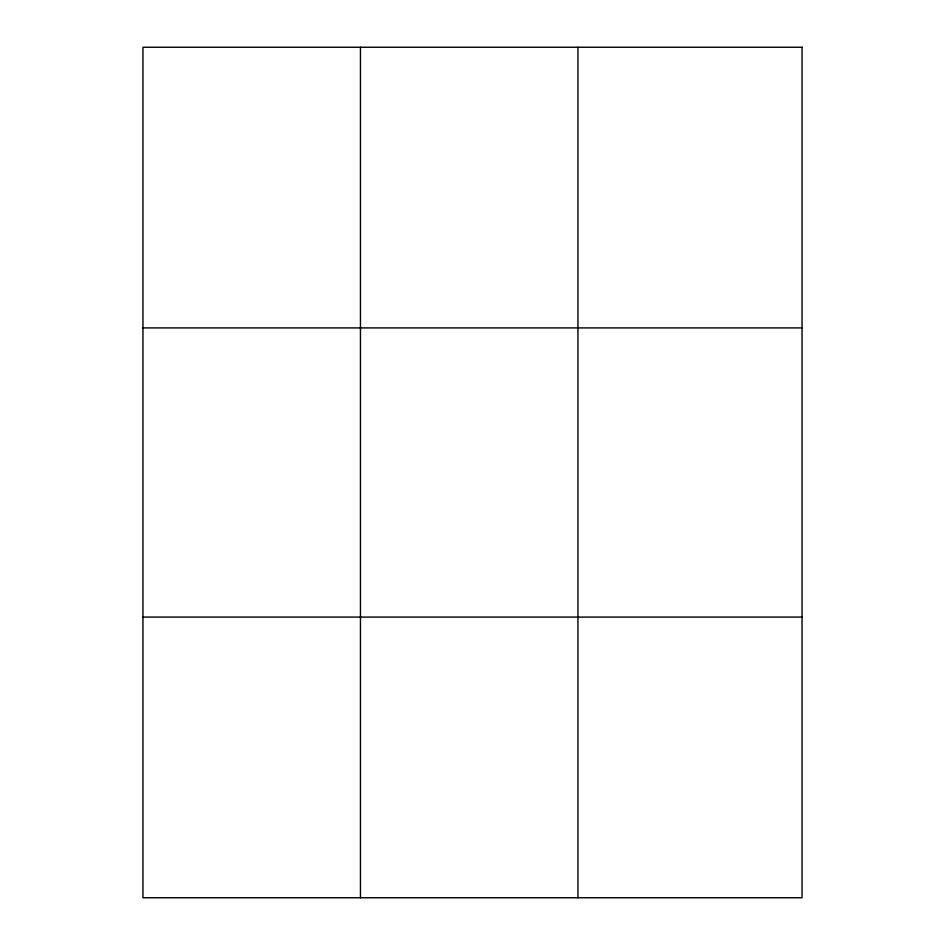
<?xml version="1.0" encoding="UTF-8"?>
<svg xmlns="http://www.w3.org/2000/svg" width="945" height="945" viewBox="0 0 945 945"><rect width="100%" height="100%" fill="white"/><g stroke="black" fill="none" stroke-linecap="round" stroke-linejoin="round"><path stroke-width="1.42" d="M360.458 47.25L360.458 897.75M577.95 47.25L577.95 897.75M142.955 327.915L802.045 327.915M142.955 617.085L802.045 617.085M802.045 47.25L802.045 897.75L142.955 897.75L142.955 47.25L802.045 47.25"/></g></svg>
